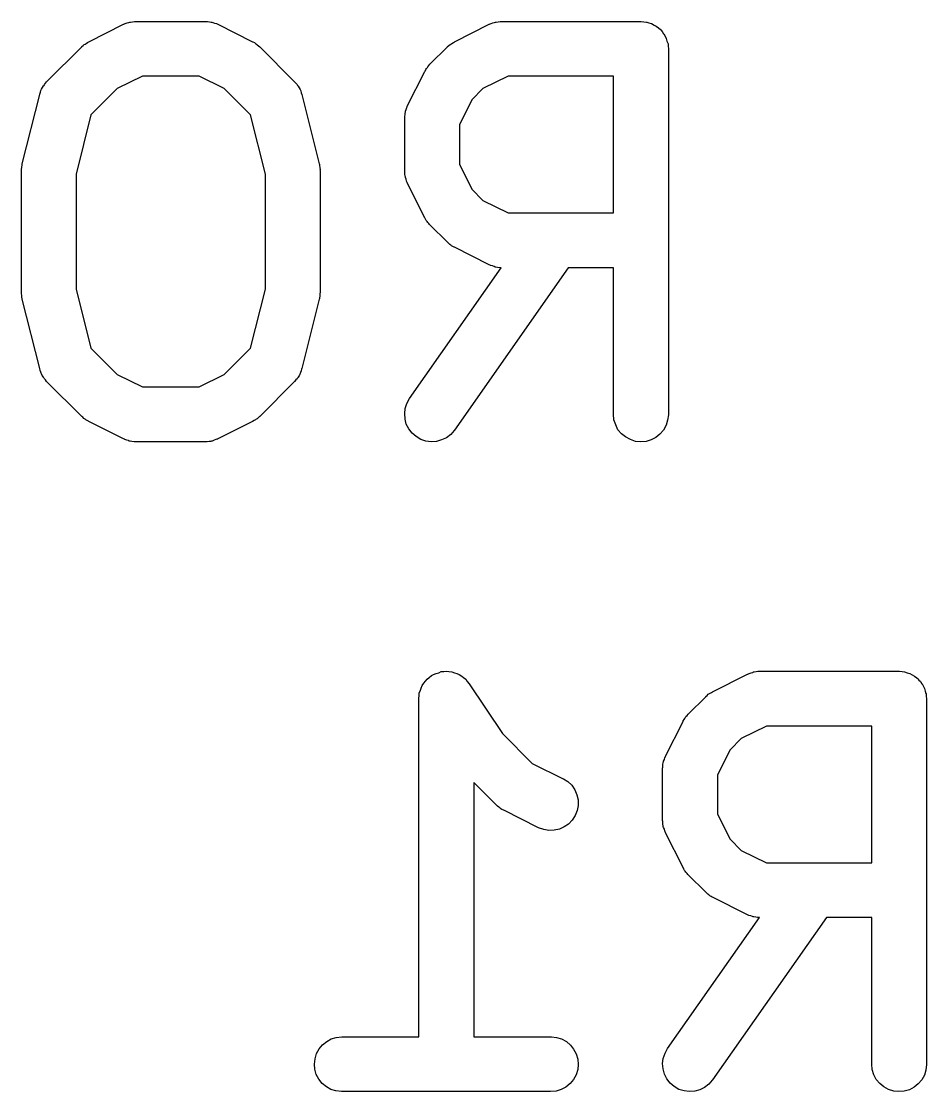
# Model space of a CAD drawing. Extents: x 112.8 to 192.9, y -122.2 to -85.3.
# Drawn here: x 154.072 to 156.547, y -104.318 to -101.39 of the extents above; entities that cross this region are included whole.
import ezdxf

# ---------------------------------------------------------------- set-up
doc = ezdxf.new("R2010")
doc.units = 0
doc.layers.add('BLACK', color=7, linetype='CONTINUOUS')

msp = doc.modelspace()

# ---------------------------------------------------------------- linework, layer by layer
at = {"layer": 'BLACK', "linetype": 'CONTINUOUS'}
for p, q in [((154.354, -101.397), (154.356, -101.396)), ((154.356, -101.396), (154.361, -101.394)), ((154.361, -101.394), (154.366, -101.393)), ((154.366, -101.393), (154.368, -101.392)), ((154.368, -101.392), (154.37, -101.392)), ((154.37, -101.392), (154.376, -101.391)), ((154.376, -101.391), (154.381, -101.39)), ((154.381, -101.39), (154.383, -101.39)), ((154.383, -101.39), (154.385, -101.39)), ((154.385, -101.39), (154.575, -101.39)), ((154.575, -101.39), (154.577, -101.39)), ((154.577, -101.39), (154.579, -101.39)), ((154.579, -101.39), (154.581, -101.39)), ((154.581, -101.39), (154.586, -101.391)), ((154.586, -101.391), (154.591, -101.392)), ((154.591, -101.392), (154.593, -101.392)), ((154.593, -101.392), (154.595, -101.393)), ((154.595, -101.393), (154.6, -101.395)), ((154.6, -101.395), (154.605, -101.396)), ((154.605, -101.396), (154.607, -101.397)), ((155.354, -101.397), (155.356, -101.396)), ((155.356, -101.396), (155.361, -101.394)), ((155.361, -101.394), (155.366, -101.393)), ((155.366, -101.393), (155.368, -101.392)), ((155.368, -101.392), (155.37, -101.392)), ((155.37, -101.392), (155.376, -101.391)), ((155.376, -101.391), (155.381, -101.39)), ((155.381, -101.39), (155.383, -101.39)), ((155.383, -101.39), (155.385, -101.39)), ((155.385, -101.39), (155.766, -101.39)), ((155.766, -101.39), (155.766, -101.39)), ((155.766, -101.39), (155.766, -101.39)), ((155.766, -101.39), (155.767, -101.39)), ((155.766, -101.39), (155.766, -101.39)), ((155.767, -101.39), (155.774, -101.391)), ((155.774, -101.391), (155.781, -101.392)), ((155.781, -101.392), (155.781, -101.392)), ((155.781, -101.392), (155.782, -101.392)), ((155.782, -101.392), (155.788, -101.394)), ((155.788, -101.394), (155.795, -101.396)), ((155.795, -101.396), (155.795, -101.396)), ((155.795, -101.396), (155.795, -101.396)), ((155.795, -101.396), (155.802, -101.4)), ((154.256, -101.446), (154.351, -101.398)), ((154.351, -101.398), (154.352, -101.398)), ((154.352, -101.398), (154.354, -101.397)), ((154.607, -101.397), (154.609, -101.398)), ((154.609, -101.398), (154.704, -101.446)), ((155.256, -101.446), (155.351, -101.398)), ((155.351, -101.398), (155.352, -101.398)), ((155.352, -101.398), (155.354, -101.397)), ((155.802, -101.4), (155.808, -101.403)), ((155.808, -101.403), (155.808, -101.403)), ((155.808, -101.403), (155.808, -101.403)), ((155.808, -101.403), (155.814, -101.408)), ((155.814, -101.408), (155.819, -101.412)), ((155.819, -101.412), (155.819, -101.412)), ((155.819, -101.412), (155.82, -101.413)), ((155.82, -101.413), (155.824, -101.418)), ((155.824, -101.418), (155.828, -101.424)), ((155.828, -101.424), (155.829, -101.424)), ((155.829, -101.424), (155.829, -101.424)), ((155.829, -101.424), (155.832, -101.43)), ((154.241, -101.456), (154.244, -101.453)), ((154.244, -101.453), (154.246, -101.452)), ((154.246, -101.452), (154.249, -101.45)), ((154.249, -101.45), (154.253, -101.448)), ((154.253, -101.448), (154.256, -101.446)), ((154.704, -101.446), (154.705, -101.446)), ((154.705, -101.446), (154.709, -101.448)), ((154.709, -101.448), (154.712, -101.45)), ((154.712, -101.45), (154.715, -101.452)), ((154.715, -101.452), (154.717, -101.454)), ((154.717, -101.454), (154.72, -101.457)), ((155.241, -101.456), (155.244, -101.453)), ((155.244, -101.453), (155.246, -101.452)), ((155.246, -101.452), (155.249, -101.45)), ((155.249, -101.45), (155.253, -101.448)), ((155.253, -101.448), (155.256, -101.446)), ((155.832, -101.43), (155.835, -101.437)), ((155.835, -101.437), (155.835, -101.437)), ((155.835, -101.437), (155.835, -101.437)), ((155.835, -101.437), (155.837, -101.444)), ((155.837, -101.444), (155.84, -101.451)), ((155.84, -101.451), (155.84, -101.451)), ((155.84, -101.451), (155.84, -101.451)), ((155.84, -101.451), (155.84, -101.458)), ((154.141, -101.555), (154.237, -101.46)), ((154.237, -101.459), (154.241, -101.456)), ((154.237, -101.46), (154.237, -101.459)), ((154.72, -101.457), (154.724, -101.46)), ((154.724, -101.46), (154.819, -101.555)), ((155.189, -101.507), (155.237, -101.46)), ((155.237, -101.459), (155.241, -101.456)), ((155.237, -101.46), (155.237, -101.459)), ((155.84, -101.458), (155.841, -101.465)), ((155.841, -101.465), (155.841, -102.465)), ((155.183, -101.514), (155.186, -101.511)), ((155.186, -101.511), (155.189, -101.507)), ((154.403, -101.54), (154.334, -101.574)), ((154.558, -101.54), (154.403, -101.54)), ((154.626, -101.574), (154.558, -101.54)), ((155.127, -101.622), (155.175, -101.527)), ((155.175, -101.527), (155.176, -101.526)), ((155.176, -101.526), (155.178, -101.522)), ((155.178, -101.522), (155.18, -101.519)), ((155.18, -101.519), (155.182, -101.516)), ((155.182, -101.516), (155.183, -101.514)), ((155.403, -101.54), (155.334, -101.574)), ((155.691, -101.54), (155.403, -101.54)), ((155.691, -101.914), (155.691, -101.54)), ((154.127, -101.575), (154.13, -101.571)), ((154.13, -101.571), (154.132, -101.566)), ((154.132, -101.566), (154.134, -101.565)), ((154.134, -101.565), (154.135, -101.563)), ((154.135, -101.563), (154.138, -101.559)), ((154.138, -101.559), (154.141, -101.555)), ((154.819, -101.555), (154.82, -101.556)), ((154.82, -101.556), (154.823, -101.56)), ((154.823, -101.56), (154.826, -101.563)), ((154.826, -101.563), (154.827, -101.565)), ((154.827, -101.565), (154.829, -101.567)), ((154.829, -101.567), (154.831, -101.572)), ((154.831, -101.572), (154.834, -101.576)), ((154.074, -101.78), (154.122, -101.59)), ((154.122, -101.589), (154.124, -101.584)), ((154.122, -101.59), (154.122, -101.589)), ((154.124, -101.584), (154.125, -101.579)), ((154.125, -101.579), (154.126, -101.577)), ((154.126, -101.577), (154.127, -101.575)), ((154.334, -101.574), (154.262, -101.646)), ((154.698, -101.646), (154.626, -101.574)), ((154.834, -101.576), (154.835, -101.578)), ((154.835, -101.578), (154.836, -101.58)), ((154.836, -101.58), (154.837, -101.585)), ((154.837, -101.585), (154.839, -101.59)), ((154.839, -101.59), (154.886, -101.78)), ((155.334, -101.574), (155.304, -101.605)), ((155.124, -101.631), (155.126, -101.626)), ((155.126, -101.626), (155.127, -101.624)), ((155.127, -101.624), (155.127, -101.622)), ((155.304, -101.605), (155.27, -101.673)), ((154.262, -101.646), (154.222, -101.808)), ((154.739, -101.808), (154.698, -101.646)), ((155.12, -101.65), (155.121, -101.645)), ((155.12, -101.652), (155.12, -101.65)), ((155.12, -101.655), (155.12, -101.652)), ((155.12, -101.656), (155.12, -101.655)), ((155.12, -101.798), (155.12, -101.656)), ((155.121, -101.64), (155.122, -101.638)), ((155.121, -101.645), (155.121, -101.64)), ((155.122, -101.636), (155.124, -101.631)), ((155.122, -101.638), (155.122, -101.636)), ((155.27, -101.673), (155.27, -101.781)), ((154.072, -101.795), (154.073, -101.789)), ((154.072, -101.796), (154.072, -101.795)), ((154.072, -101.797), (154.072, -101.796)), ((154.072, -101.798), (154.072, -101.797)), ((154.072, -102.132), (154.072, -101.798)), ((154.073, -101.789), (154.074, -101.783)), ((154.074, -101.782), (154.074, -101.78)), ((154.074, -101.783), (154.074, -101.782)), ((154.886, -101.78), (154.887, -101.781)), ((154.887, -101.781), (154.887, -101.783)), ((154.887, -101.783), (154.887, -101.784)), ((154.887, -101.784), (154.888, -101.79)), ((154.888, -101.79), (154.889, -101.796)), ((154.889, -101.796), (154.888, -101.797)), ((154.888, -101.797), (154.889, -101.798)), ((154.889, -101.798), (154.889, -102.132)), ((155.12, -101.801), (155.12, -101.798)), ((155.12, -101.803), (155.12, -101.801)), ((155.12, -101.808), (155.12, -101.803)), ((155.27, -101.781), (155.304, -101.849)), ((154.222, -101.808), (154.222, -102.123)), ((154.739, -102.123), (154.739, -101.808)), ((155.121, -101.813), (155.12, -101.808)), ((155.122, -101.815), (155.121, -101.813)), ((155.122, -101.817), (155.122, -101.815)), ((155.124, -101.822), (155.122, -101.817)), ((155.125, -101.827), (155.124, -101.822)), ((155.126, -101.829), (155.125, -101.827)), ((155.127, -101.831), (155.126, -101.829)), ((155.127, -101.832), (155.127, -101.831)), ((155.175, -101.927), (155.127, -101.832)), ((155.304, -101.849), (155.334, -101.88)), ((155.334, -101.88), (155.403, -101.914)), ((155.403, -101.914), (155.691, -101.914)), ((155.177, -101.931), (155.175, -101.927)), ((155.179, -101.935), (155.177, -101.931)), ((155.181, -101.937), (155.179, -101.935)), ((155.183, -101.94), (155.181, -101.937)), ((155.186, -101.943), (155.183, -101.94)), ((155.188, -101.946), (155.186, -101.943)), ((155.189, -101.947), (155.188, -101.946)), ((155.237, -101.994), (155.189, -101.947)), ((155.24, -101.997), (155.237, -101.994)), ((155.243, -102), (155.24, -101.997)), ((155.246, -102.002), (155.243, -102)), ((155.248, -102.004), (155.246, -102.002)), ((155.252, -102.006), (155.248, -102.004)), ((155.255, -102.008), (155.252, -102.006)), ((155.256, -102.008), (155.255, -102.008)), ((155.351, -102.056), (155.256, -102.008)), ((155.133, -102.422), (155.384, -102.064)), ((155.567, -102.064), (155.256, -102.508)), ((155.354, -102.057), (155.351, -102.056)), ((155.355, -102.058), (155.354, -102.057)), ((155.36, -102.059), (155.355, -102.058)), ((155.365, -102.061), (155.36, -102.059)), ((155.367, -102.062), (155.365, -102.061)), ((155.369, -102.062), (155.367, -102.062)), ((155.374, -102.063), (155.369, -102.062)), ((155.38, -102.064), (155.374, -102.063)), ((155.382, -102.064), (155.38, -102.064)), ((155.384, -102.064), (155.382, -102.064)), ((155.691, -102.064), (155.567, -102.064)), ((155.691, -102.465), (155.691, -102.064)), ((154.222, -102.123), (154.262, -102.284)), ((154.698, -102.284), (154.739, -102.123)), ((154.072, -102.133), (154.072, -102.132)), ((154.072, -102.134), (154.072, -102.133)), ((154.073, -102.14), (154.072, -102.134)), ((154.073, -102.146), (154.073, -102.14)), ((154.074, -102.148), (154.073, -102.146)), ((154.074, -102.149), (154.074, -102.148)), ((154.074, -102.15), (154.074, -102.149)), ((154.122, -102.34), (154.074, -102.15)), ((154.886, -102.15), (154.839, -102.34)), ((154.887, -102.149), (154.886, -102.15)), ((154.888, -102.141), (154.887, -102.147)), ((154.887, -102.147), (154.887, -102.149)), ((154.889, -102.133), (154.888, -102.134)), ((154.888, -102.134), (154.888, -102.136)), ((154.888, -102.136), (154.888, -102.141)), ((154.889, -102.132), (154.889, -102.133)), ((154.262, -102.284), (154.334, -102.356)), ((154.626, -102.356), (154.698, -102.284)), ((154.123, -102.345), (154.122, -102.34)), ((154.125, -102.35), (154.123, -102.345)), ((154.126, -102.352), (154.125, -102.35)), ((154.127, -102.354), (154.126, -102.352)), ((154.129, -102.359), (154.127, -102.354)), ((154.132, -102.363), (154.129, -102.359)), ((154.334, -102.356), (154.403, -102.39)), ((154.558, -102.39), (154.626, -102.356)), ((154.831, -102.36), (154.828, -102.364)), ((154.833, -102.355), (154.831, -102.36)), ((154.834, -102.353), (154.833, -102.355)), ((154.835, -102.351), (154.834, -102.353)), ((154.837, -102.346), (154.835, -102.351)), ((154.838, -102.341), (154.837, -102.346)), ((154.839, -102.34), (154.838, -102.341)), ((154.133, -102.365), (154.132, -102.363)), ((154.134, -102.367), (154.133, -102.365)), ((154.138, -102.371), (154.134, -102.367)), ((154.141, -102.375), (154.138, -102.371)), ((154.237, -102.471), (154.141, -102.375)), ((154.141, -102.375), (154.141, -102.375)), ((154.403, -102.39), (154.558, -102.39)), ((154.819, -102.375), (154.724, -102.471)), ((154.822, -102.371), (154.819, -102.375)), ((154.826, -102.368), (154.822, -102.371)), ((154.827, -102.366), (154.826, -102.368)), ((154.828, -102.364), (154.827, -102.366)), ((155.12, -102.463), (155.121, -102.449)), ((155.121, -102.449), (155.126, -102.435)), ((155.126, -102.435), (155.133, -102.422)), ((154.24, -102.473), (154.237, -102.471)), ((154.243, -102.476), (154.24, -102.473)), ((154.246, -102.478), (154.243, -102.476)), ((154.248, -102.48), (154.246, -102.478)), ((154.714, -102.478), (154.712, -102.48)), ((154.717, -102.477), (154.714, -102.478)), ((154.72, -102.474), (154.717, -102.477)), ((154.723, -102.471), (154.72, -102.474)), ((154.724, -102.471), (154.723, -102.471)), ((155.121, -102.478), (155.12, -102.463)), ((155.124, -102.492), (155.121, -102.478)), ((155.692, -102.48), (155.691, -102.465)), ((155.841, -102.466), (155.839, -102.481)), ((155.841, -102.465), (155.841, -102.466)), ((154.252, -102.482), (154.248, -102.48)), ((154.255, -102.484), (154.252, -102.482)), ((154.256, -102.485), (154.255, -102.484)), ((154.351, -102.532), (154.256, -102.485)), ((154.704, -102.485), (154.609, -102.532)), ((154.708, -102.482), (154.704, -102.485)), ((154.712, -102.48), (154.708, -102.482)), ((155.131, -102.505), (155.124, -102.492)), ((155.14, -102.517), (155.131, -102.505)), ((155.255, -102.509), (155.246, -102.52)), ((155.256, -102.508), (155.255, -102.509)), ((155.697, -102.494), (155.692, -102.48)), ((155.703, -102.507), (155.697, -102.494)), ((155.713, -102.518), (155.703, -102.507)), ((155.828, -102.508), (155.818, -102.519)), ((155.835, -102.495), (155.828, -102.508)), ((155.839, -102.481), (155.835, -102.495)), ((154.354, -102.533), (154.351, -102.532)), ((154.355, -102.534), (154.354, -102.533)), ((154.36, -102.536), (154.355, -102.534)), ((154.365, -102.537), (154.36, -102.536)), ((154.367, -102.538), (154.365, -102.537)), ((154.369, -102.538), (154.367, -102.538)), ((154.374, -102.539), (154.369, -102.538)), ((154.592, -102.538), (154.59, -102.539)), ((154.594, -102.538), (154.592, -102.538)), ((154.599, -102.536), (154.594, -102.538)), ((154.604, -102.534), (154.599, -102.536)), ((154.606, -102.533), (154.604, -102.534)), ((154.608, -102.533), (154.606, -102.533)), ((154.609, -102.532), (154.608, -102.533)), ((155.151, -102.526), (155.14, -102.517)), ((155.164, -102.534), (155.151, -102.526)), ((155.178, -102.538), (155.164, -102.534)), ((155.192, -102.54), (155.178, -102.538)), ((155.221, -102.535), (155.207, -102.539)), ((155.234, -102.529), (155.221, -102.535)), ((155.246, -102.52), (155.234, -102.529)), ((155.724, -102.527), (155.713, -102.518)), ((155.737, -102.534), (155.724, -102.527)), ((155.751, -102.539), (155.737, -102.534)), ((155.794, -102.535), (155.78, -102.539)), ((155.807, -102.528), (155.794, -102.535)), ((155.818, -102.519), (155.807, -102.528)), ((154.38, -102.54), (154.374, -102.539)), ((154.382, -102.54), (154.38, -102.54)), ((154.384, -102.54), (154.382, -102.54)), ((154.385, -102.54), (154.384, -102.54)), ((154.575, -102.54), (154.385, -102.54)), ((154.578, -102.54), (154.575, -102.54)), ((154.58, -102.54), (154.578, -102.54)), ((154.585, -102.539), (154.58, -102.54)), ((154.59, -102.539), (154.585, -102.539)), ((155.207, -102.539), (155.192, -102.54)), ((155.765, -102.54), (155.751, -102.539)), ((155.78, -102.539), (155.765, -102.54)), ((155.187, -103.185), (155.193, -103.18)), ((155.193, -103.18), (155.199, -103.177)), ((155.193, -103.18), (155.193, -103.18)), ((155.193, -103.18), (155.193, -103.18)), ((155.199, -103.177), (155.206, -103.174)), ((155.206, -103.174), (155.213, -103.172)), ((155.206, -103.174), (155.206, -103.174)), ((155.206, -103.174), (155.206, -103.174)), ((155.213, -103.172), (155.22, -103.169)), ((155.22, -103.169), (155.22, -103.169)), ((155.22, -103.169), (155.22, -103.169)), ((155.22, -103.169), (155.227, -103.169)), ((155.227, -103.169), (155.234, -103.168)), ((155.234, -103.168), (155.234, -103.168)), ((155.234, -103.168), (155.241, -103.169)), ((155.234, -103.168), (155.234, -103.168)), ((155.241, -103.169), (155.249, -103.17)), ((155.249, -103.17), (155.249, -103.17)), ((155.249, -103.17), (155.249, -103.17)), ((155.249, -103.17), (155.256, -103.172)), ((155.256, -103.172), (155.263, -103.174)), ((155.263, -103.174), (155.263, -103.174)), ((155.263, -103.174), (155.263, -103.174)), ((155.263, -103.174), (155.269, -103.177)), ((155.269, -103.177), (155.276, -103.181)), ((155.276, -103.181), (155.276, -103.181)), ((155.276, -103.181), (155.276, -103.181)), ((155.276, -103.181), (155.281, -103.185)), ((155.962, -103.224), (156.057, -103.176)), ((156.057, -103.176), (156.058, -103.176)), ((156.058, -103.176), (156.06, -103.175)), ((156.06, -103.175), (156.062, -103.174)), ((156.062, -103.174), (156.067, -103.172)), ((156.067, -103.172), (156.072, -103.171)), ((156.072, -103.171), (156.074, -103.17)), ((156.074, -103.17), (156.076, -103.17)), ((156.076, -103.17), (156.081, -103.169)), ((156.081, -103.169), (156.086, -103.168)), ((156.086, -103.168), (156.089, -103.168)), ((156.089, -103.168), (156.091, -103.168)), ((156.091, -103.168), (156.472, -103.168)), ((156.472, -103.168), (156.472, -103.168)), ((156.472, -103.168), (156.472, -103.168)), ((156.472, -103.168), (156.473, -103.168)), ((156.472, -103.168), (156.472, -103.168)), ((156.473, -103.168), (156.48, -103.169)), ((156.48, -103.169), (156.487, -103.17)), ((156.487, -103.17), (156.487, -103.17)), ((156.487, -103.17), (156.487, -103.17)), ((156.487, -103.17), (156.494, -103.172)), ((156.494, -103.172), (156.501, -103.174)), ((156.501, -103.174), (156.501, -103.174)), ((156.501, -103.174), (156.501, -103.174)), ((156.501, -103.174), (156.508, -103.178)), ((156.508, -103.178), (156.514, -103.181)), ((156.514, -103.181), (156.514, -103.181)), ((156.514, -103.181), (156.514, -103.181)), ((156.514, -103.181), (156.52, -103.186)), ((155.165, -103.214), (155.168, -103.207)), ((155.168, -103.207), (155.172, -103.201)), ((155.172, -103.201), (155.177, -103.195)), ((155.172, -103.201), (155.172, -103.201)), ((155.172, -103.201), (155.172, -103.201)), ((155.177, -103.195), (155.181, -103.19)), ((155.181, -103.19), (155.187, -103.185)), ((155.181, -103.19), (155.181, -103.19)), ((155.181, -103.19), (155.181, -103.19)), ((155.281, -103.185), (155.287, -103.19)), ((155.287, -103.19), (155.287, -103.19)), ((155.287, -103.19), (155.287, -103.19)), ((155.287, -103.19), (155.291, -103.196)), ((155.291, -103.196), (155.296, -103.202)), ((155.296, -103.202), (155.387, -103.338)), ((156.52, -103.186), (156.525, -103.19)), ((156.525, -103.19), (156.525, -103.19)), ((156.525, -103.19), (156.525, -103.191)), ((156.525, -103.191), (156.53, -103.196)), ((156.53, -103.196), (156.534, -103.202)), ((156.534, -103.202), (156.534, -103.202)), ((156.534, -103.202), (156.535, -103.202)), ((156.535, -103.202), (156.538, -103.208)), ((156.538, -103.208), (156.541, -103.215)), ((155.159, -103.242), (155.16, -103.235)), ((155.16, -103.228), (155.163, -103.22)), ((155.16, -103.235), (155.16, -103.228)), ((155.16, -103.228), (155.16, -103.228)), ((155.16, -103.228), (155.16, -103.228)), ((155.163, -103.22), (155.165, -103.214)), ((155.165, -103.214), (155.165, -103.214)), ((155.165, -103.214), (155.165, -103.214)), ((155.895, -103.285), (155.943, -103.238)), ((155.943, -103.237), (155.947, -103.234)), ((155.943, -103.238), (155.943, -103.237)), ((155.947, -103.234), (155.95, -103.231)), ((155.95, -103.231), (155.952, -103.23)), ((155.952, -103.23), (155.955, -103.228)), ((155.955, -103.228), (155.959, -103.226)), ((155.959, -103.226), (155.962, -103.224)), ((156.541, -103.215), (156.541, -103.215)), ((156.541, -103.215), (156.541, -103.215)), ((156.541, -103.215), (156.543, -103.222)), ((156.543, -103.222), (156.545, -103.229)), ((156.545, -103.229), (156.545, -103.229)), ((156.545, -103.229), (156.546, -103.229)), ((156.546, -103.229), (156.546, -103.236)), ((156.546, -103.236), (156.547, -103.243)), ((155.159, -103.243), (155.159, -103.242)), ((155.159, -103.242), (155.159, -103.242)), ((155.159, -103.242), (155.159, -103.242)), ((155.159, -103.242), (155.159, -103.242)), ((155.159, -104.168), (155.159, -103.243)), ((156.547, -103.243), (156.547, -104.243)), ((155.884, -103.3), (155.886, -103.297)), ((155.886, -103.297), (155.888, -103.294)), ((155.888, -103.294), (155.889, -103.292)), ((155.889, -103.292), (155.892, -103.289)), ((155.892, -103.289), (155.895, -103.285)), ((155.833, -103.4), (155.881, -103.305)), ((155.881, -103.304), (155.884, -103.3)), ((155.881, -103.305), (155.881, -103.304)), ((156.109, -103.318), (156.04, -103.352)), ((156.397, -103.318), (156.109, -103.318)), ((156.397, -103.692), (156.397, -103.318)), ((155.387, -103.338), (155.469, -103.42)), ((156.04, -103.352), (156.01, -103.383)), ((156.01, -103.383), (155.975, -103.451)), ((155.827, -103.418), (155.828, -103.416)), ((155.828, -103.414), (155.83, -103.409)), ((155.828, -103.416), (155.828, -103.414)), ((155.83, -103.409), (155.831, -103.404)), ((155.831, -103.404), (155.833, -103.402)), ((155.833, -103.402), (155.833, -103.4)), ((155.469, -103.42), (155.553, -103.462)), ((155.825, -103.433), (155.826, -103.43)), ((155.825, -103.434), (155.825, -103.433)), ((155.825, -103.576), (155.825, -103.434)), ((155.826, -103.423), (155.827, -103.418)), ((155.826, -103.428), (155.826, -103.423)), ((155.826, -103.43), (155.826, -103.428)), ((155.371, -103.534), (155.309, -103.472)), ((155.309, -103.472), (155.309, -104.168)), ((155.553, -103.462), (155.554, -103.462)), ((155.554, -103.462), (155.566, -103.47)), ((155.566, -103.47), (155.577, -103.48)), ((155.975, -103.451), (155.975, -103.559)), ((155.577, -103.48), (155.585, -103.492)), ((155.585, -103.492), (155.591, -103.506)), ((155.374, -103.537), (155.371, -103.534)), ((155.591, -103.506), (155.594, -103.52)), ((155.594, -103.52), (155.594, -103.535)), ((155.377, -103.54), (155.374, -103.537)), ((155.38, -103.542), (155.377, -103.54)), ((155.383, -103.544), (155.38, -103.542)), ((155.386, -103.546), (155.383, -103.544)), ((155.39, -103.548), (155.386, -103.546)), ((155.391, -103.548), (155.39, -103.548)), ((155.486, -103.596), (155.391, -103.548)), ((155.586, -103.563), (155.578, -103.575)), ((155.592, -103.549), (155.586, -103.563)), ((155.594, -103.535), (155.592, -103.549)), ((155.975, -103.559), (156.01, -103.627)), ((155.568, -103.586), (155.556, -103.594)), ((155.578, -103.575), (155.568, -103.586)), ((155.826, -103.579), (155.825, -103.576)), ((155.826, -103.581), (155.826, -103.579)), ((155.826, -103.586), (155.826, -103.581)), ((155.827, -103.591), (155.826, -103.586)), ((155.827, -103.593), (155.827, -103.591)), ((155.5, -103.601), (155.486, -103.596)), ((155.514, -103.604), (155.5, -103.601)), ((155.529, -103.603), (155.514, -103.604)), ((155.543, -103.6), (155.529, -103.603)), ((155.556, -103.594), (155.543, -103.6)), ((155.828, -103.595), (155.827, -103.593)), ((155.83, -103.6), (155.828, -103.595)), ((155.831, -103.605), (155.83, -103.6)), ((155.832, -103.607), (155.831, -103.605)), ((155.833, -103.609), (155.832, -103.607)), ((155.833, -103.61), (155.833, -103.609)), ((155.881, -103.705), (155.833, -103.61)), ((156.01, -103.627), (156.04, -103.658)), ((156.04, -103.658), (156.109, -103.692)), ((155.883, -103.709), (155.881, -103.705)), ((155.885, -103.713), (155.883, -103.709)), ((156.109, -103.692), (156.397, -103.692)), ((155.887, -103.715), (155.885, -103.713)), ((155.889, -103.718), (155.887, -103.715)), ((155.892, -103.721), (155.889, -103.718)), ((155.894, -103.724), (155.892, -103.721)), ((155.895, -103.725), (155.894, -103.724)), ((155.943, -103.772), (155.895, -103.725)), ((155.946, -103.775), (155.943, -103.772)), ((155.949, -103.778), (155.946, -103.775)), ((155.952, -103.78), (155.949, -103.778)), ((155.954, -103.782), (155.952, -103.78)), ((155.958, -103.784), (155.954, -103.782)), ((155.961, -103.786), (155.958, -103.784)), ((155.962, -103.786), (155.961, -103.786)), ((156.057, -103.834), (155.962, -103.786)), ((155.839, -104.2), (156.09, -103.842)), ((156.273, -103.842), (155.962, -104.286)), ((156.059, -103.835), (156.057, -103.834)), ((156.061, -103.836), (156.059, -103.835)), ((156.066, -103.837), (156.061, -103.836)), ((156.071, -103.839), (156.066, -103.837)), ((156.073, -103.84), (156.071, -103.839)), ((156.075, -103.84), (156.073, -103.84)), ((156.08, -103.841), (156.075, -103.84)), ((156.085, -103.842), (156.08, -103.841)), ((156.088, -103.842), (156.085, -103.842)), ((156.09, -103.842), (156.088, -103.842)), ((156.397, -103.842), (156.273, -103.842)), ((156.397, -104.243), (156.397, -103.842)), ((154.907, -104.181), (154.919, -104.174)), ((154.919, -104.174), (154.933, -104.17)), ((154.933, -104.17), (154.948, -104.168)), ((154.948, -104.168), (155.159, -104.168)), ((155.309, -104.168), (155.519, -104.168)), ((155.519, -104.168), (155.521, -104.168)), ((155.521, -104.168), (155.535, -104.17)), ((155.535, -104.17), (155.549, -104.174)), ((155.549, -104.174), (155.562, -104.181)), ((154.879, -104.214), (154.886, -104.201)), ((154.886, -104.201), (154.895, -104.19)), ((154.895, -104.19), (154.907, -104.181)), ((155.562, -104.181), (155.573, -104.191)), ((155.573, -104.191), (155.582, -104.202)), ((155.582, -104.202), (155.589, -104.215)), ((155.832, -104.213), (155.839, -104.2)), ((154.873, -104.243), (154.875, -104.228)), ((154.875, -104.228), (154.879, -104.214)), ((155.589, -104.215), (155.593, -104.229)), ((155.593, -104.229), (155.594, -104.244)), ((155.825, -104.241), (155.827, -104.227)), ((155.827, -104.227), (155.832, -104.213)), ((154.874, -104.257), (154.873, -104.243)), ((154.878, -104.271), (154.874, -104.257)), ((155.593, -104.258), (155.589, -104.272)), ((155.594, -104.244), (155.593, -104.258)), ((155.827, -104.256), (155.825, -104.241)), ((155.83, -104.27), (155.827, -104.256)), ((156.398, -104.258), (156.397, -104.243)), ((156.403, -104.272), (156.398, -104.258)), ((156.545, -104.259), (156.541, -104.273)), ((156.547, -104.244), (156.545, -104.259)), ((156.547, -104.243), (156.547, -104.244)), ((154.885, -104.284), (154.878, -104.271)), ((154.894, -104.296), (154.885, -104.284)), ((155.582, -104.285), (155.572, -104.296)), ((155.589, -104.272), (155.582, -104.285)), ((155.837, -104.283), (155.83, -104.27)), ((155.846, -104.295), (155.837, -104.283)), ((155.857, -104.304), (155.846, -104.295)), ((155.961, -104.287), (155.952, -104.298)), ((155.962, -104.286), (155.961, -104.287)), ((156.409, -104.285), (156.403, -104.272)), ((156.419, -104.296), (156.409, -104.285)), ((156.534, -104.286), (156.524, -104.297)), ((156.541, -104.273), (156.534, -104.286)), ((154.906, -104.305), (154.894, -104.296)), ((154.918, -104.312), (154.906, -104.305)), ((154.932, -104.316), (154.918, -104.312)), ((154.947, -104.318), (154.932, -104.316)), ((154.948, -104.318), (154.947, -104.318)), ((155.519, -104.318), (154.948, -104.318)), ((155.534, -104.317), (155.519, -104.318)), ((155.548, -104.312), (155.534, -104.317)), ((155.561, -104.306), (155.548, -104.312)), ((155.572, -104.296), (155.561, -104.306)), ((155.87, -104.312), (155.857, -104.304)), ((155.884, -104.316), (155.87, -104.312)), ((155.898, -104.318), (155.884, -104.316)), ((155.913, -104.317), (155.898, -104.318)), ((155.927, -104.313), (155.913, -104.317)), ((155.94, -104.307), (155.927, -104.313)), ((155.952, -104.298), (155.94, -104.307)), ((156.43, -104.305), (156.419, -104.296)), ((156.443, -104.312), (156.43, -104.305)), ((156.457, -104.317), (156.443, -104.312)), ((156.471, -104.318), (156.457, -104.317)), ((156.486, -104.317), (156.471, -104.318)), ((156.5, -104.313), (156.486, -104.317)), ((156.513, -104.306), (156.5, -104.313)), ((156.524, -104.297), (156.513, -104.306))]:
    msp.add_line(p, q, dxfattribs=at)

doc.saveas('drawing.dxf')
